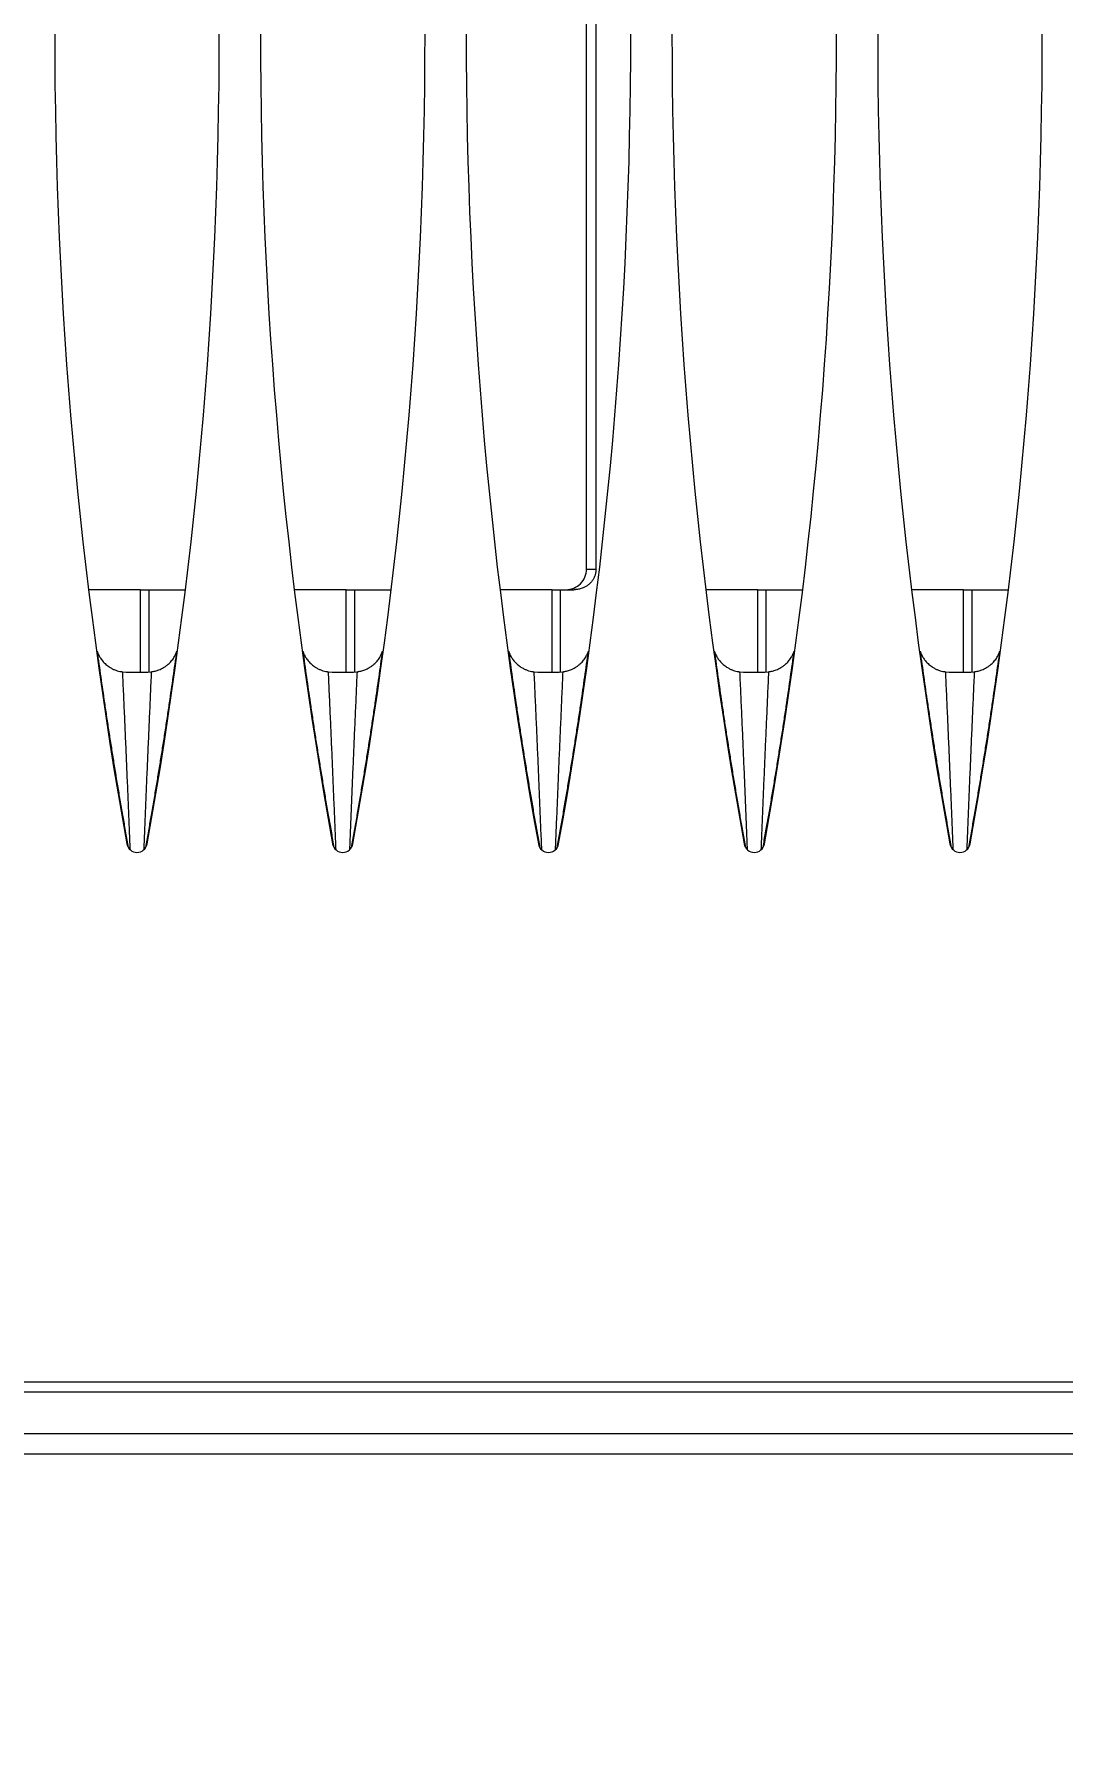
# Model space of a CAD drawing. Header units: metres. Extents: x -101133.8 to -101066.7, y -24899.3 to -24824.7.
# Drawn here: x -101102.3243 to -101102.2743, y -24845.73 to -24845.647 of the extents above; entities that cross this region are included whole.
import ezdxf

# ---------------------------------------------------------------- set-up
doc = ezdxf.new("R2010")
doc.units = ezdxf.units.M
doc.header["$LTSCALE"] = 0.2
doc.header["$PDSIZE"] = -5
doc.layers.add('CMT-COTATION DIVERS', color=1, linetype='Continuous')
doc.layers.add('CMT-CVC-MATERIEL', color=30, linetype='Continuous')
doc.styles.get("Standard").update_dxf_attribs({"font": 'arial.ttf'})
doc.dimstyles.get("Standard").update_dxf_attribs({"dimtxt": 0.18, "dimasz": 0.18, "dimexe": 0.18, "dimexo": 0.0625, "dimgap": 0.09, "dimtad": 0, "dimtih": 1, "dimtoh": 1, "dimdec": 4, "dimzin": 0, "dimdsep": 46, "dimtxsty": 'Standard', "dimcen": 0.09, "dimadec": 0, "dimazin": 0, "dimtfac": 1, "dimtdec": 4, "dimtofl": 0, "dimtmove": 0, "dimatfit": 3, "dimfxl": 1, "dimtolj": 1, "dimtzin": 0, "dimarcsym": 0})

# ---------------------------------------------------------------- blocks, each defined once
blk = doc.blocks.new('Cassette 600x600')
at = {"linetype": 'Continuous', "lineweight": 13}
for p, q in [((-20483.73, 72.805), (-20483.73, 443.205)), ((-20483.23, 443.205), (-20483.23, 72.805)), ((-20486.73, 411.505), (-20486.73, 104.505)), ((-20485.73, 411.505), (-20485.73, 104.505)), ((-20444.73, 202.832), (-20444.73, 205.361)), ((-20449.23, 204.73), (-20449.23, 204.764)), ((-20455.73, 203.702), (-20455.73, 203.736)), ((-20448.72, 203.7), (-20448.73, 203.527)), ((-20448.73, 202.832), (-20444.73, 202.832)), ((-20448.73, 202.483), (-20448.72, 202.31)), ((-20448.726, 202.421), (-20444.73, 202.421)), ((-20444.73, 202.832), (-20444.73, 202.421)), ((-20444.73, 202.421), (-20444.73, 200.649)), ((-20455.73, 202.274), (-20455.73, 202.308)), ((-20449.23, 201.246), (-20449.23, 201.28)), ((-20444.73, 192.832), (-20444.73, 195.361)), ((-20449.23, 194.73), (-20449.23, 194.764)), ((-20455.73, 193.702), (-20455.73, 193.736)), ((-20448.72, 193.7), (-20448.73, 193.527)), ((-20448.73, 192.832), (-20444.73, 192.832)), ((-20448.73, 192.483), (-20448.72, 192.31)), ((-20444.73, 192.832), (-20444.73, 192.421)), ((-20455.73, 192.274), (-20455.73, 192.308)), ((-20448.726, 192.421), (-20444.73, 192.421)), ((-20444.73, 192.421), (-20444.73, 190.649)), ((-20449.23, 191.246), (-20449.23, 191.28)), ((-20444.73, 182.832), (-20444.73, 185.361)), ((-20455.73, 183.702), (-20455.73, 183.736)), ((-20448.72, 183.7), (-20448.73, 183.527)), ((-20448.73, 182.832), (-20444.73, 182.832)), ((-20448.73, 182.483), (-20448.72, 182.31)), ((-20444.73, 182.832), (-20444.73, 182.421)), ((-20455.73, 182.274), (-20455.73, 182.308)), ((-20448.726, 182.421), (-20444.73, 182.421)), ((-20444.73, 182.421), (-20444.73, 181.768)), ((-20449.23, 181.246), (-20449.23, 181.28)), ((-20443.73, 181.155), (-20443.73, 180.695)), ((-20443.73, 181.155), (-20340.23, 181.155)), ((-20443.73, 180.695), (-20340.23, 180.695)), ((-20444.73, 172.832), (-20444.73, 175.361)), ((-20449.23, 174.73), (-20449.23, 174.764)), ((-20455.73, 173.702), (-20455.73, 173.736)), ((-20448.72, 173.7), (-20448.73, 173.527)), ((-20448.73, 172.832), (-20444.73, 172.832)), ((-20444.73, 172.832), (-20444.73, 172.421)), ((-20455.73, 172.274), (-20455.73, 172.308)), ((-20448.73, 172.483), (-20448.72, 172.31)), ((-20448.726, 172.421), (-20444.73, 172.421)), ((-20444.73, 172.421), (-20444.73, 170.649)), ((-20449.23, 171.246), (-20449.23, 171.28)), ((-20444.73, 162.832), (-20444.73, 165.361)), ((-20449.23, 164.73), (-20449.23, 164.764)), ((-20455.73, 163.702), (-20455.73, 163.736)), ((-20448.72, 163.7), (-20448.73, 163.527)), ((-20448.73, 162.832), (-20444.73, 162.832)), ((-20444.73, 162.832), (-20444.73, 162.421)), ((-20455.73, 162.274), (-20455.73, 162.308)), ((-20448.73, 162.483), (-20448.72, 162.31)), ((-20448.726, 162.421), (-20444.73, 162.421)), ((-20444.73, 162.421), (-20444.73, 160.649))]:
    blk.add_line(p, q, dxfattribs=at)
for centre, radius, start, end in [((-20417.73, -15.495), 222.5, 90, 100.18749), ((-20456.995, 203.005), 0.5, 100.18749, 259.81251), ((-20417.73, 421.505), 222.5, 259.81251, 270), ((-20417.73, -25.495), 222.5, 90, 100.18749), ((-20456.995, 193.005), 0.5, 100.18749, 259.81251), ((-20417.73, 411.505), 222.5, 259.81251, 270), ((-20417.73, -35.495), 222.5, 90, 100.18749), ((-20456.995, 183.005), 0.5, 100.18749, 259.81251), ((-20417.73, 401.505), 222.5, 259.81251, 270), ((-20417.73, -45.495), 222.5, 90, 100.18749), ((-20456.995, 173.005), 0.5, 100.18749, 259.81251), ((-20417.73, 391.505), 222.5, 259.81251, 270), ((-20417.73, -55.495), 222.5, 90, 100.18749), ((-20456.995, 163.005), 0.5, 100.18749, 259.81251), ((-20417.73, 381.505), 222.5, 259.81251, 270)]:
    blk.add_arc(centre, radius, start, end, dxfattribs=at)
blk.add_ellipse((-20443.73, 182.159), major_axis=(0, 1.004), ratio=0.996195, start_param=1.570796, end_param=3.141593, dxfattribs=at)
for points, knots in [([(-20447.719, 204.945), (-20447.929, 204.916), (-20448.138, 204.887), (-20448.347, 204.857), (-20448.556, 204.828), (-20448.764, 204.799), (-20448.975, 204.769), (-20449.185, 204.739), (-20449.396, 204.709), (-20449.602, 204.679), (-20449.808, 204.65), (-20450.008, 204.621), (-20450.229, 204.588), (-20450.451, 204.555), (-20450.694, 204.519), (-20450.931, 204.483), (-20451.168, 204.447), (-20451.399, 204.412), (-20451.632, 204.376), (-20451.865, 204.34), (-20452.099, 204.303), (-20452.333, 204.266), (-20452.567, 204.229), (-20452.8, 204.192), (-20453.034, 204.154), (-20453.267, 204.117), (-20453.5, 204.079), (-20453.734, 204.04), (-20453.968, 204.002), (-20454.204, 203.963), (-20454.434, 203.924), (-20454.664, 203.886), (-20454.888, 203.848), (-20455.133, 203.806), (-20455.378, 203.764), (-20455.644, 203.718), (-20455.833, 203.685), (-20455.977, 203.66), (-20456.077, 203.642), (-20456.188, 203.622), (-20456.3, 203.602), (-20456.424, 203.581), (-20456.544, 203.559), (-20456.664, 203.538), (-20456.782, 203.517), (-20456.9, 203.496), (-20457.018, 203.475), (-20457.136, 203.453), (-20457.255, 203.432)], [0, 0, 0, 0, 1, 1, 1, 2, 2, 2, 3, 3, 3, 4, 4, 4, 5, 5, 5, 6, 6, 6, 7, 7, 7, 8, 8, 8, 9, 9, 9, 10, 10, 10, 11, 11, 11, 12, 12, 12, 13, 13, 13, 14, 14, 14, 15, 15, 15, 16, 16, 16, 16]), ([(-20447.719, 204.945), (-20447.727, 204.942), (-20447.735, 204.939), (-20447.743, 204.936), (-20447.751, 204.934), (-20447.759, 204.931), (-20447.767, 204.928), (-20447.775, 204.925), (-20447.783, 204.921), (-20447.79, 204.918), (-20447.798, 204.916), (-20447.805, 204.913), (-20447.814, 204.909), (-20447.836, 204.9), (-20447.871, 204.884), (-20447.901, 204.869), (-20447.932, 204.854), (-20447.958, 204.84), (-20447.984, 204.824), (-20448.011, 204.808), (-20448.039, 204.791), (-20448.063, 204.775), (-20448.088, 204.759), (-20448.109, 204.744), (-20448.137, 204.722), (-20448.166, 204.7), (-20448.202, 204.67), (-20448.233, 204.642), (-20448.265, 204.614), (-20448.293, 204.586), (-20448.32, 204.557), (-20448.348, 204.528), (-20448.375, 204.497), (-20448.398, 204.468), (-20448.422, 204.439), (-20448.442, 204.412), (-20448.467, 204.375), (-20448.493, 204.338), (-20448.523, 204.29), (-20448.548, 204.244), (-20448.574, 204.197), (-20448.595, 204.153), (-20448.614, 204.109), (-20448.633, 204.064), (-20448.649, 204.02), (-20448.664, 203.971), (-20448.678, 203.922), (-20448.691, 203.868), (-20448.698, 203.833), (-20448.701, 203.82), (-20448.703, 203.81), (-20448.705, 203.799), (-20448.706, 203.789), (-20448.708, 203.777), (-20448.71, 203.766), (-20448.712, 203.755), (-20448.713, 203.744), (-20448.715, 203.733), (-20448.717, 203.722), (-20448.718, 203.711), (-20448.72, 203.7)], [0, 0, 0, 0, 1, 1, 1, 2, 2, 2, 3, 3, 3, 4, 4, 4, 5, 5, 5, 6, 6, 6, 7, 7, 7, 8, 8, 8, 9, 9, 9, 10, 10, 10, 11, 11, 11, 12, 12, 12, 13, 13, 13, 14, 14, 14, 15, 15, 15, 16, 16, 16, 17, 17, 17, 18, 18, 18, 19, 19, 19, 20, 20, 20, 20]), ([(-20457.374, 203.331), (-20457.014, 203.346), (-20456.653, 203.36), (-20456.293, 203.375), (-20455.933, 203.39), (-20455.573, 203.404), (-20455.212, 203.419), (-20454.852, 203.434), (-20454.492, 203.449), (-20454.132, 203.464), (-20453.771, 203.479), (-20453.411, 203.494), (-20453.05, 203.509), (-20452.69, 203.524), (-20452.329, 203.54), (-20451.968, 203.556), (-20451.607, 203.571), (-20451.246, 203.587), (-20450.885, 203.603), (-20450.525, 203.619), (-20450.164, 203.635), (-20449.803, 203.651), (-20449.442, 203.668), (-20449.081, 203.684), (-20448.72, 203.7)], [0, 0, 0, 0, 1, 1, 1, 2, 2, 2, 3, 3, 3, 4, 4, 4, 5, 5, 5, 6, 6, 6, 7, 7, 7, 8, 8, 8, 8]), ([(-20448.73, 203.527), (-20448.73, 203.507), (-20448.73, 203.487), (-20448.73, 203.466), (-20448.73, 203.446), (-20448.73, 203.425), (-20448.73, 203.404), (-20448.73, 203.383), (-20448.73, 203.363), (-20448.73, 203.341), (-20448.73, 203.32), (-20448.73, 203.299), (-20448.73, 203.277), (-20448.73, 203.255), (-20448.73, 203.233), (-20448.73, 203.211), (-20448.73, 203.189), (-20448.73, 203.166), (-20448.73, 203.143), (-20448.73, 203.121), (-20448.73, 203.098), (-20448.73, 203.075), (-20448.73, 203.052), (-20448.73, 203.029), (-20448.73, 203.006), (-20448.73, 202.983), (-20448.73, 202.96), (-20448.73, 202.937), (-20448.73, 202.914), (-20448.73, 202.891), (-20448.73, 202.868), (-20448.73, 202.845), (-20448.73, 202.823), (-20448.73, 202.8), (-20448.73, 202.778), (-20448.73, 202.756), (-20448.73, 202.734), (-20448.73, 202.712), (-20448.73, 202.691), (-20448.73, 202.67), (-20448.73, 202.648), (-20448.73, 202.627), (-20448.73, 202.607), (-20448.73, 202.586), (-20448.73, 202.565), (-20448.73, 202.544), (-20448.73, 202.524), (-20448.73, 202.503), (-20448.73, 202.483)], [0, 0, 0, 0, 1, 1, 1, 2, 2, 2, 3, 3, 3, 4, 4, 4, 5, 5, 5, 6, 6, 6, 7, 7, 7, 8, 8, 8, 9, 9, 9, 10, 10, 10, 11, 11, 11, 12, 12, 12, 13, 13, 13, 14, 14, 14, 15, 15, 15, 16, 16, 16, 16]), ([(-20448.72, 202.31), (-20449.081, 202.327), (-20449.442, 202.343), (-20449.803, 202.359), (-20450.164, 202.375), (-20450.525, 202.391), (-20450.885, 202.407), (-20451.246, 202.423), (-20451.607, 202.439), (-20451.968, 202.454), (-20452.329, 202.47), (-20452.69, 202.486), (-20453.05, 202.501), (-20453.411, 202.516), (-20453.771, 202.532), (-20454.132, 202.547), (-20454.492, 202.562), (-20454.852, 202.577), (-20455.212, 202.591), (-20455.573, 202.606), (-20455.933, 202.621), (-20456.293, 202.635), (-20456.653, 202.65), (-20457.014, 202.664), (-20457.374, 202.679)], [0, 0, 0, 0, 1, 1, 1, 2, 2, 2, 3, 3, 3, 4, 4, 4, 5, 5, 5, 6, 6, 6, 7, 7, 7, 8, 8, 8, 8]), ([(-20457.255, 202.578), (-20457.136, 202.557), (-20457.018, 202.536), (-20456.9, 202.515), (-20456.782, 202.493), (-20456.664, 202.473), (-20456.544, 202.451), (-20456.424, 202.43), (-20456.3, 202.408), (-20456.188, 202.388), (-20456.077, 202.368), (-20455.977, 202.351), (-20455.833, 202.325), (-20455.644, 202.292), (-20455.378, 202.246), (-20455.133, 202.204), (-20454.889, 202.163), (-20454.664, 202.125), (-20454.434, 202.086), (-20454.204, 202.048), (-20453.968, 202.008), (-20453.734, 201.97), (-20453.5, 201.931), (-20453.267, 201.894), (-20453.034, 201.856), (-20452.8, 201.818), (-20452.567, 201.781), (-20452.333, 201.744), (-20452.099, 201.707), (-20451.865, 201.67), (-20451.632, 201.634), (-20451.399, 201.598), (-20451.168, 201.563), (-20450.931, 201.527), (-20450.694, 201.491), (-20450.451, 201.455), (-20450.229, 201.422), (-20450.008, 201.39), (-20449.808, 201.361), (-20449.602, 201.331), (-20449.396, 201.301), (-20449.185, 201.271), (-20448.975, 201.241), (-20448.764, 201.212), (-20448.556, 201.182), (-20448.347, 201.153), (-20448.138, 201.124), (-20447.929, 201.094), (-20447.719, 201.065)], [0, 0, 0, 0, 1, 1, 1, 2, 2, 2, 3, 3, 3, 4, 4, 4, 5, 5, 5, 6, 6, 6, 7, 7, 7, 8, 8, 8, 9, 9, 9, 10, 10, 10, 11, 11, 11, 12, 12, 12, 13, 13, 13, 14, 14, 14, 15, 15, 15, 16, 16, 16, 16]), ([(-20448.72, 202.31), (-20448.714, 202.279), (-20448.708, 202.248), (-20448.702, 202.217), (-20448.696, 202.186), (-20448.689, 202.155), (-20448.682, 202.124), (-20448.675, 202.093), (-20448.666, 202.061), (-20448.658, 202.031), (-20448.649, 202.001), (-20448.641, 201.974), (-20448.628, 201.939), (-20448.615, 201.904), (-20448.597, 201.862), (-20448.578, 201.823), (-20448.559, 201.783), (-20448.538, 201.746), (-20448.516, 201.709), (-20448.493, 201.672), (-20448.469, 201.635), (-20448.441, 201.598), (-20448.413, 201.56), (-20448.381, 201.521), (-20448.354, 201.49), (-20448.327, 201.459), (-20448.306, 201.437), (-20448.282, 201.412), (-20448.257, 201.388), (-20448.23, 201.363), (-20448.202, 201.339), (-20448.175, 201.315), (-20448.147, 201.293), (-20448.116, 201.27), (-20448.084, 201.248), (-20448.049, 201.225), (-20448.021, 201.208), (-20447.993, 201.192), (-20447.972, 201.181), (-20447.949, 201.169), (-20447.926, 201.157), (-20447.9, 201.145), (-20447.874, 201.133), (-20447.849, 201.121), (-20447.823, 201.11), (-20447.797, 201.098), (-20447.772, 201.087), (-20447.745, 201.076), (-20447.719, 201.065)], [0, 0, 0, 0, 1, 1, 1, 2, 2, 2, 3, 3, 3, 4, 4, 4, 5, 5, 5, 6, 6, 6, 7, 7, 7, 8, 8, 8, 9, 9, 9, 10, 10, 10, 11, 11, 11, 12, 12, 12, 13, 13, 13, 14, 14, 14, 15, 15, 15, 16, 16, 16, 16]), ([(-20447.719, 194.945), (-20447.929, 194.916), (-20448.138, 194.887), (-20448.347, 194.857), (-20448.556, 194.828), (-20448.764, 194.799), (-20448.975, 194.769), (-20449.185, 194.739), (-20449.396, 194.709), (-20449.602, 194.679), (-20449.808, 194.65), (-20450.008, 194.621), (-20450.229, 194.588), (-20450.451, 194.555), (-20450.694, 194.519), (-20450.931, 194.483), (-20451.168, 194.447), (-20451.399, 194.412), (-20451.632, 194.376), (-20451.865, 194.34), (-20452.099, 194.303), (-20452.333, 194.266), (-20452.567, 194.229), (-20452.8, 194.192), (-20453.034, 194.154), (-20453.267, 194.117), (-20453.5, 194.079), (-20453.734, 194.04), (-20453.968, 194.002), (-20454.204, 193.963), (-20454.434, 193.924), (-20454.664, 193.886), (-20454.888, 193.848), (-20455.133, 193.806), (-20455.378, 193.764), (-20455.644, 193.718), (-20455.833, 193.685), (-20455.977, 193.66), (-20456.077, 193.642), (-20456.188, 193.622), (-20456.3, 193.602), (-20456.424, 193.581), (-20456.544, 193.559), (-20456.664, 193.538), (-20456.782, 193.517), (-20456.9, 193.496), (-20457.018, 193.475), (-20457.136, 193.453), (-20457.255, 193.432)], [0, 0, 0, 0, 1, 1, 1, 2, 2, 2, 3, 3, 3, 4, 4, 4, 5, 5, 5, 6, 6, 6, 7, 7, 7, 8, 8, 8, 9, 9, 9, 10, 10, 10, 11, 11, 11, 12, 12, 12, 13, 13, 13, 14, 14, 14, 15, 15, 15, 16, 16, 16, 16]), ([(-20447.719, 194.945), (-20447.727, 194.942), (-20447.735, 194.939), (-20447.743, 194.936), (-20447.751, 194.934), (-20447.759, 194.931), (-20447.767, 194.928), (-20447.775, 194.925), (-20447.783, 194.921), (-20447.79, 194.918), (-20447.798, 194.916), (-20447.805, 194.913), (-20447.814, 194.909), (-20447.836, 194.9), (-20447.871, 194.884), (-20447.901, 194.869), (-20447.932, 194.854), (-20447.958, 194.84), (-20447.984, 194.824), (-20448.011, 194.808), (-20448.039, 194.791), (-20448.063, 194.775), (-20448.088, 194.759), (-20448.109, 194.744), (-20448.137, 194.722), (-20448.166, 194.7), (-20448.202, 194.67), (-20448.233, 194.642), (-20448.265, 194.614), (-20448.293, 194.586), (-20448.32, 194.557), (-20448.348, 194.528), (-20448.375, 194.497), (-20448.398, 194.468), (-20448.422, 194.439), (-20448.442, 194.412), (-20448.467, 194.375), (-20448.493, 194.338), (-20448.523, 194.29), (-20448.548, 194.244), (-20448.574, 194.197), (-20448.595, 194.153), (-20448.614, 194.109), (-20448.633, 194.064), (-20448.649, 194.02), (-20448.664, 193.971), (-20448.678, 193.922), (-20448.691, 193.868), (-20448.698, 193.833), (-20448.701, 193.82), (-20448.703, 193.81), (-20448.705, 193.799), (-20448.706, 193.789), (-20448.708, 193.777), (-20448.71, 193.766), (-20448.712, 193.755), (-20448.713, 193.744), (-20448.715, 193.733), (-20448.717, 193.722), (-20448.718, 193.711), (-20448.72, 193.7)], [0, 0, 0, 0, 1, 1, 1, 2, 2, 2, 3, 3, 3, 4, 4, 4, 5, 5, 5, 6, 6, 6, 7, 7, 7, 8, 8, 8, 9, 9, 9, 10, 10, 10, 11, 11, 11, 12, 12, 12, 13, 13, 13, 14, 14, 14, 15, 15, 15, 16, 16, 16, 17, 17, 17, 18, 18, 18, 19, 19, 19, 20, 20, 20, 20]), ([(-20457.374, 193.331), (-20457.014, 193.346), (-20456.653, 193.36), (-20456.293, 193.375), (-20455.933, 193.39), (-20455.573, 193.404), (-20455.212, 193.419), (-20454.852, 193.434), (-20454.492, 193.449), (-20454.132, 193.464), (-20453.771, 193.479), (-20453.411, 193.494), (-20453.05, 193.509), (-20452.69, 193.524), (-20452.329, 193.54), (-20451.968, 193.556), (-20451.607, 193.571), (-20451.246, 193.587), (-20450.885, 193.603), (-20450.525, 193.619), (-20450.164, 193.635), (-20449.803, 193.651), (-20449.442, 193.668), (-20449.081, 193.684), (-20448.72, 193.7)], [0, 0, 0, 0, 1, 1, 1, 2, 2, 2, 3, 3, 3, 4, 4, 4, 5, 5, 5, 6, 6, 6, 7, 7, 7, 8, 8, 8, 8]), ([(-20448.73, 193.527), (-20448.73, 193.507), (-20448.73, 193.487), (-20448.73, 193.466), (-20448.73, 193.446), (-20448.73, 193.425), (-20448.73, 193.404), (-20448.73, 193.383), (-20448.73, 193.363), (-20448.73, 193.341), (-20448.73, 193.32), (-20448.73, 193.299), (-20448.73, 193.277), (-20448.73, 193.255), (-20448.73, 193.233), (-20448.73, 193.211), (-20448.73, 193.189), (-20448.73, 193.166), (-20448.73, 193.143), (-20448.73, 193.121), (-20448.73, 193.098), (-20448.73, 193.075), (-20448.73, 193.052), (-20448.73, 193.029), (-20448.73, 193.006), (-20448.73, 192.983), (-20448.73, 192.96), (-20448.73, 192.937), (-20448.73, 192.914), (-20448.73, 192.891), (-20448.73, 192.868), (-20448.73, 192.845), (-20448.73, 192.823), (-20448.73, 192.8), (-20448.73, 192.778), (-20448.73, 192.756), (-20448.73, 192.734), (-20448.73, 192.712), (-20448.73, 192.691), (-20448.73, 192.67), (-20448.73, 192.648), (-20448.73, 192.627), (-20448.73, 192.607), (-20448.73, 192.586), (-20448.73, 192.565), (-20448.73, 192.544), (-20448.73, 192.524), (-20448.73, 192.503), (-20448.73, 192.483)], [0, 0, 0, 0, 1, 1, 1, 2, 2, 2, 3, 3, 3, 4, 4, 4, 5, 5, 5, 6, 6, 6, 7, 7, 7, 8, 8, 8, 9, 9, 9, 10, 10, 10, 11, 11, 11, 12, 12, 12, 13, 13, 13, 14, 14, 14, 15, 15, 15, 16, 16, 16, 16]), ([(-20448.72, 192.31), (-20449.081, 192.327), (-20449.442, 192.343), (-20449.803, 192.359), (-20450.164, 192.375), (-20450.525, 192.391), (-20450.885, 192.407), (-20451.246, 192.423), (-20451.607, 192.439), (-20451.968, 192.454), (-20452.329, 192.47), (-20452.69, 192.486), (-20453.05, 192.501), (-20453.411, 192.516), (-20453.771, 192.532), (-20454.132, 192.547), (-20454.492, 192.562), (-20454.852, 192.577), (-20455.212, 192.591), (-20455.573, 192.606), (-20455.933, 192.621), (-20456.293, 192.635), (-20456.653, 192.65), (-20457.014, 192.664), (-20457.374, 192.679)], [0, 0, 0, 0, 1, 1, 1, 2, 2, 2, 3, 3, 3, 4, 4, 4, 5, 5, 5, 6, 6, 6, 7, 7, 7, 8, 8, 8, 8]), ([(-20457.255, 192.578), (-20457.136, 192.557), (-20457.018, 192.536), (-20456.9, 192.515), (-20456.782, 192.493), (-20456.664, 192.473), (-20456.544, 192.451), (-20456.424, 192.43), (-20456.3, 192.408), (-20456.188, 192.388), (-20456.077, 192.368), (-20455.977, 192.351), (-20455.833, 192.325), (-20455.644, 192.292), (-20455.378, 192.246), (-20455.133, 192.204), (-20454.889, 192.163), (-20454.664, 192.125), (-20454.434, 192.086), (-20454.204, 192.048), (-20453.968, 192.008), (-20453.734, 191.97), (-20453.5, 191.931), (-20453.267, 191.894), (-20453.034, 191.856), (-20452.8, 191.818), (-20452.567, 191.781), (-20452.333, 191.744), (-20452.099, 191.707), (-20451.865, 191.67), (-20451.632, 191.634), (-20451.399, 191.598), (-20451.168, 191.563), (-20450.931, 191.527), (-20450.694, 191.491), (-20450.451, 191.455), (-20450.229, 191.422), (-20450.008, 191.39), (-20449.808, 191.361), (-20449.602, 191.331), (-20449.396, 191.301), (-20449.185, 191.271), (-20448.975, 191.241), (-20448.764, 191.212), (-20448.556, 191.182), (-20448.347, 191.153), (-20448.138, 191.124), (-20447.929, 191.094), (-20447.719, 191.065)], [0, 0, 0, 0, 1, 1, 1, 2, 2, 2, 3, 3, 3, 4, 4, 4, 5, 5, 5, 6, 6, 6, 7, 7, 7, 8, 8, 8, 9, 9, 9, 10, 10, 10, 11, 11, 11, 12, 12, 12, 13, 13, 13, 14, 14, 14, 15, 15, 15, 16, 16, 16, 16]), ([(-20448.72, 192.31), (-20448.714, 192.279), (-20448.708, 192.248), (-20448.702, 192.217), (-20448.696, 192.186), (-20448.689, 192.155), (-20448.682, 192.124), (-20448.675, 192.093), (-20448.666, 192.061), (-20448.658, 192.031), (-20448.649, 192.001), (-20448.641, 191.974), (-20448.628, 191.939), (-20448.615, 191.904), (-20448.597, 191.862), (-20448.578, 191.823), (-20448.559, 191.783), (-20448.538, 191.746), (-20448.516, 191.709), (-20448.493, 191.672), (-20448.469, 191.635), (-20448.441, 191.598), (-20448.413, 191.56), (-20448.381, 191.521), (-20448.354, 191.49), (-20448.327, 191.459), (-20448.306, 191.437), (-20448.282, 191.412), (-20448.257, 191.388), (-20448.23, 191.363), (-20448.202, 191.339), (-20448.175, 191.315), (-20448.147, 191.293), (-20448.116, 191.27), (-20448.084, 191.248), (-20448.049, 191.225), (-20448.021, 191.208), (-20447.993, 191.192), (-20447.972, 191.181), (-20447.949, 191.169), (-20447.926, 191.157), (-20447.9, 191.145), (-20447.874, 191.133), (-20447.849, 191.121), (-20447.823, 191.11), (-20447.797, 191.098), (-20447.772, 191.087), (-20447.745, 191.076), (-20447.719, 191.065)], [0, 0, 0, 0, 1, 1, 1, 2, 2, 2, 3, 3, 3, 4, 4, 4, 5, 5, 5, 6, 6, 6, 7, 7, 7, 8, 8, 8, 9, 9, 9, 10, 10, 10, 11, 11, 11, 12, 12, 12, 13, 13, 13, 14, 14, 14, 15, 15, 15, 16, 16, 16, 16]), ([(-20447.719, 184.945), (-20447.929, 184.916), (-20448.138, 184.887), (-20448.347, 184.857), (-20448.556, 184.828), (-20448.764, 184.799), (-20448.975, 184.769), (-20449.185, 184.739), (-20449.396, 184.709), (-20449.602, 184.679), (-20449.808, 184.65), (-20450.008, 184.621), (-20450.229, 184.588), (-20450.451, 184.555), (-20450.694, 184.519), (-20450.931, 184.483), (-20451.168, 184.447), (-20451.399, 184.412), (-20451.632, 184.376), (-20451.865, 184.34), (-20452.099, 184.303), (-20452.333, 184.266), (-20452.567, 184.229), (-20452.8, 184.192), (-20453.034, 184.154), (-20453.267, 184.117), (-20453.5, 184.079), (-20453.734, 184.04), (-20453.968, 184.002), (-20454.204, 183.963), (-20454.434, 183.924), (-20454.664, 183.886), (-20454.888, 183.848), (-20455.133, 183.806), (-20455.378, 183.764), (-20455.644, 183.718), (-20455.833, 183.685), (-20455.977, 183.66), (-20456.077, 183.642), (-20456.188, 183.622), (-20456.3, 183.602), (-20456.424, 183.581), (-20456.544, 183.559), (-20456.664, 183.538), (-20456.782, 183.517), (-20456.9, 183.496), (-20457.018, 183.475), (-20457.136, 183.453), (-20457.255, 183.432)], [0, 0, 0, 0, 1, 1, 1, 2, 2, 2, 3, 3, 3, 4, 4, 4, 5, 5, 5, 6, 6, 6, 7, 7, 7, 8, 8, 8, 9, 9, 9, 10, 10, 10, 11, 11, 11, 12, 12, 12, 13, 13, 13, 14, 14, 14, 15, 15, 15, 16, 16, 16, 16]), ([(-20447.719, 184.945), (-20447.727, 184.942), (-20447.735, 184.939), (-20447.743, 184.936), (-20447.751, 184.934), (-20447.759, 184.931), (-20447.767, 184.928), (-20447.775, 184.925), (-20447.783, 184.921), (-20447.79, 184.918), (-20447.798, 184.916), (-20447.805, 184.913), (-20447.814, 184.909), (-20447.836, 184.9), (-20447.871, 184.884), (-20447.901, 184.869), (-20447.932, 184.854), (-20447.958, 184.84), (-20447.984, 184.824), (-20448.011, 184.808), (-20448.039, 184.791), (-20448.063, 184.775), (-20448.088, 184.759), (-20448.109, 184.744), (-20448.137, 184.722), (-20448.166, 184.7), (-20448.202, 184.67), (-20448.233, 184.642), (-20448.265, 184.614), (-20448.293, 184.586), (-20448.32, 184.557), (-20448.348, 184.528), (-20448.375, 184.497), (-20448.398, 184.468), (-20448.422, 184.439), (-20448.442, 184.412), (-20448.467, 184.375), (-20448.493, 184.338), (-20448.523, 184.29), (-20448.548, 184.244), (-20448.574, 184.197), (-20448.595, 184.153), (-20448.614, 184.109), (-20448.633, 184.064), (-20448.649, 184.02), (-20448.664, 183.971), (-20448.678, 183.922), (-20448.691, 183.868), (-20448.698, 183.833), (-20448.701, 183.82), (-20448.703, 183.81), (-20448.705, 183.799), (-20448.706, 183.789), (-20448.708, 183.777), (-20448.71, 183.766), (-20448.712, 183.755), (-20448.713, 183.744), (-20448.715, 183.733), (-20448.717, 183.722), (-20448.718, 183.711), (-20448.72, 183.7)], [0, 0, 0, 0, 1, 1, 1, 2, 2, 2, 3, 3, 3, 4, 4, 4, 5, 5, 5, 6, 6, 6, 7, 7, 7, 8, 8, 8, 9, 9, 9, 10, 10, 10, 11, 11, 11, 12, 12, 12, 13, 13, 13, 14, 14, 14, 15, 15, 15, 16, 16, 16, 17, 17, 17, 18, 18, 18, 19, 19, 19, 20, 20, 20, 20]), ([(-20457.374, 183.331), (-20457.014, 183.346), (-20456.653, 183.36), (-20456.293, 183.375), (-20455.933, 183.39), (-20455.573, 183.404), (-20455.212, 183.419), (-20454.852, 183.434), (-20454.492, 183.449), (-20454.132, 183.464), (-20453.771, 183.479), (-20453.411, 183.494), (-20453.05, 183.509), (-20452.69, 183.524), (-20452.329, 183.54), (-20451.968, 183.556), (-20451.607, 183.571), (-20451.246, 183.587), (-20450.885, 183.603), (-20450.525, 183.619), (-20450.164, 183.635), (-20449.803, 183.651), (-20449.442, 183.668), (-20449.081, 183.684), (-20448.72, 183.7)], [0, 0, 0, 0, 1, 1, 1, 2, 2, 2, 3, 3, 3, 4, 4, 4, 5, 5, 5, 6, 6, 6, 7, 7, 7, 8, 8, 8, 8]), ([(-20448.73, 183.527), (-20448.73, 183.507), (-20448.73, 183.487), (-20448.73, 183.466), (-20448.73, 183.446), (-20448.73, 183.425), (-20448.73, 183.404), (-20448.73, 183.383), (-20448.73, 183.363), (-20448.73, 183.341), (-20448.73, 183.32), (-20448.73, 183.299), (-20448.73, 183.277), (-20448.73, 183.255), (-20448.73, 183.233), (-20448.73, 183.211), (-20448.73, 183.189), (-20448.73, 183.166), (-20448.73, 183.143), (-20448.73, 183.121), (-20448.73, 183.098), (-20448.73, 183.075), (-20448.73, 183.052), (-20448.73, 183.029), (-20448.73, 183.006), (-20448.73, 182.983), (-20448.73, 182.96), (-20448.73, 182.937), (-20448.73, 182.914), (-20448.73, 182.891), (-20448.73, 182.868), (-20448.73, 182.845), (-20448.73, 182.823), (-20448.73, 182.8), (-20448.73, 182.778), (-20448.73, 182.756), (-20448.73, 182.734), (-20448.73, 182.712), (-20448.73, 182.691), (-20448.73, 182.67), (-20448.73, 182.648), (-20448.73, 182.627), (-20448.73, 182.607), (-20448.73, 182.586), (-20448.73, 182.565), (-20448.73, 182.544), (-20448.73, 182.524), (-20448.73, 182.503), (-20448.73, 182.483)], [0, 0, 0, 0, 1, 1, 1, 2, 2, 2, 3, 3, 3, 4, 4, 4, 5, 5, 5, 6, 6, 6, 7, 7, 7, 8, 8, 8, 9, 9, 9, 10, 10, 10, 11, 11, 11, 12, 12, 12, 13, 13, 13, 14, 14, 14, 15, 15, 15, 16, 16, 16, 16]), ([(-20448.72, 182.31), (-20449.081, 182.327), (-20449.442, 182.343), (-20449.803, 182.359), (-20450.164, 182.375), (-20450.525, 182.391), (-20450.885, 182.407), (-20451.246, 182.423), (-20451.607, 182.439), (-20451.968, 182.454), (-20452.329, 182.47), (-20452.69, 182.486), (-20453.05, 182.501), (-20453.411, 182.516), (-20453.771, 182.532), (-20454.132, 182.547), (-20454.492, 182.562), (-20454.852, 182.576), (-20455.212, 182.591), (-20455.573, 182.606), (-20455.933, 182.621), (-20456.293, 182.635), (-20456.653, 182.65), (-20457.014, 182.664), (-20457.374, 182.679)], [0, 0, 0, 0, 1, 1, 1, 2, 2, 2, 3, 3, 3, 4, 4, 4, 5, 5, 5, 6, 6, 6, 7, 7, 7, 8, 8, 8, 8]), ([(-20457.255, 182.578), (-20457.136, 182.557), (-20457.018, 182.536), (-20456.9, 182.515), (-20456.782, 182.493), (-20456.664, 182.473), (-20456.544, 182.451), (-20456.424, 182.43), (-20456.3, 182.408), (-20456.188, 182.388), (-20456.077, 182.368), (-20455.977, 182.351), (-20455.833, 182.325), (-20455.644, 182.292), (-20455.378, 182.246), (-20455.133, 182.204), (-20454.889, 182.163), (-20454.664, 182.125), (-20454.434, 182.086), (-20454.204, 182.048), (-20453.968, 182.008), (-20453.734, 181.97), (-20453.5, 181.931), (-20453.267, 181.894), (-20453.034, 181.856), (-20452.8, 181.818), (-20452.567, 181.781), (-20452.333, 181.744), (-20452.099, 181.707), (-20451.865, 181.67), (-20451.632, 181.634), (-20451.399, 181.598), (-20451.168, 181.563), (-20450.931, 181.527), (-20450.694, 181.491), (-20450.451, 181.455), (-20450.229, 181.422), (-20450.008, 181.39), (-20449.808, 181.361), (-20449.602, 181.331), (-20449.396, 181.301), (-20449.185, 181.271), (-20448.975, 181.241), (-20448.764, 181.212), (-20448.556, 181.182), (-20448.347, 181.153), (-20448.138, 181.124), (-20447.929, 181.094), (-20447.719, 181.065)], [0, 0, 0, 0, 1, 1, 1, 2, 2, 2, 3, 3, 3, 4, 4, 4, 5, 5, 5, 6, 6, 6, 7, 7, 7, 8, 8, 8, 9, 9, 9, 10, 10, 10, 11, 11, 11, 12, 12, 12, 13, 13, 13, 14, 14, 14, 15, 15, 15, 16, 16, 16, 16]), ([(-20448.72, 182.31), (-20448.714, 182.279), (-20448.708, 182.248), (-20448.702, 182.217), (-20448.696, 182.186), (-20448.689, 182.155), (-20448.682, 182.124), (-20448.675, 182.093), (-20448.666, 182.061), (-20448.658, 182.031), (-20448.649, 182.001), (-20448.641, 181.974), (-20448.628, 181.939), (-20448.615, 181.904), (-20448.597, 181.862), (-20448.578, 181.823), (-20448.559, 181.783), (-20448.538, 181.746), (-20448.516, 181.709), (-20448.493, 181.672), (-20448.469, 181.635), (-20448.441, 181.598), (-20448.413, 181.56), (-20448.381, 181.521), (-20448.354, 181.49), (-20448.327, 181.459), (-20448.306, 181.437), (-20448.282, 181.412), (-20448.257, 181.388), (-20448.23, 181.363), (-20448.202, 181.339), (-20448.175, 181.315), (-20448.147, 181.293), (-20448.116, 181.27), (-20448.084, 181.248), (-20448.049, 181.225), (-20448.021, 181.208), (-20447.993, 181.192), (-20447.972, 181.181), (-20447.949, 181.169), (-20447.926, 181.157), (-20447.9, 181.145), (-20447.874, 181.133), (-20447.849, 181.121), (-20447.823, 181.11), (-20447.797, 181.098), (-20447.772, 181.087), (-20447.745, 181.076), (-20447.719, 181.065)], [0, 0, 0, 0, 1, 1, 1, 2, 2, 2, 3, 3, 3, 4, 4, 4, 5, 5, 5, 6, 6, 6, 7, 7, 7, 8, 8, 8, 9, 9, 9, 10, 10, 10, 11, 11, 11, 12, 12, 12, 13, 13, 13, 14, 14, 14, 15, 15, 15, 16, 16, 16, 16]), ([(-20443.73, 180.695), (-20443.755, 180.698), (-20443.78, 180.7), (-20443.805, 180.703), (-20443.83, 180.705), (-20443.855, 180.708), (-20443.88, 180.712), (-20443.905, 180.715), (-20443.929, 180.719), (-20443.953, 180.724), (-20443.978, 180.729), (-20444.002, 180.735), (-20444.025, 180.742), (-20444.049, 180.749), (-20444.072, 180.757), (-20444.095, 180.767), (-20444.118, 180.776), (-20444.14, 180.786), (-20444.162, 180.797), (-20444.184, 180.808), (-20444.206, 180.82), (-20444.226, 180.833), (-20444.247, 180.846), (-20444.267, 180.859), (-20444.287, 180.873), (-20444.307, 180.887), (-20444.327, 180.902), (-20444.345, 180.918), (-20444.364, 180.933), (-20444.382, 180.949), (-20444.399, 180.966), (-20444.417, 180.982), (-20444.433, 180.999), (-20444.449, 181.016), (-20444.465, 181.033), (-20444.479, 181.05), (-20444.494, 181.069), (-20444.509, 181.088), (-20444.524, 181.108), (-20444.538, 181.129), (-20444.552, 181.149), (-20444.565, 181.169), (-20444.577, 181.19), (-20444.589, 181.211), (-20444.601, 181.233), (-20444.611, 181.252), (-20444.621, 181.272), (-20444.629, 181.289), (-20444.64, 181.315), (-20444.651, 181.342), (-20444.665, 181.378), (-20444.676, 181.411), (-20444.686, 181.444), (-20444.694, 181.475), (-20444.701, 181.505), (-20444.708, 181.535), (-20444.714, 181.565), (-20444.718, 181.597), (-20444.723, 181.629), (-20444.726, 181.663), (-20444.727, 181.685), (-20444.728, 181.693), (-20444.728, 181.699), (-20444.728, 181.706), (-20444.728, 181.713), (-20444.729, 181.72), (-20444.729, 181.727), (-20444.729, 181.734), (-20444.729, 181.741), (-20444.729, 181.747), (-20444.73, 181.754), (-20444.73, 181.761), (-20444.73, 181.768)], [0, 0, 0, 0, 1, 1, 1, 2, 2, 2, 3, 3, 3, 4, 4, 4, 5, 5, 5, 6, 6, 6, 7, 7, 7, 8, 8, 8, 9, 9, 9, 10, 10, 10, 11, 11, 11, 12, 12, 12, 13, 13, 13, 14, 14, 14, 15, 15, 15, 16, 16, 16, 17, 17, 17, 18, 18, 18, 19, 19, 19, 20, 20, 20, 21, 21, 21, 22, 22, 22, 23, 23, 23, 24, 24, 24, 24]), ([(-20447.719, 174.945), (-20447.929, 174.916), (-20448.138, 174.887), (-20448.347, 174.857), (-20448.556, 174.828), (-20448.764, 174.799), (-20448.975, 174.769), (-20449.185, 174.739), (-20449.396, 174.709), (-20449.602, 174.679), (-20449.808, 174.65), (-20450.008, 174.621), (-20450.229, 174.588), (-20450.451, 174.555), (-20450.694, 174.519), (-20450.931, 174.483), (-20451.168, 174.447), (-20451.399, 174.412), (-20451.632, 174.376), (-20451.865, 174.34), (-20452.099, 174.303), (-20452.333, 174.266), (-20452.567, 174.229), (-20452.8, 174.192), (-20453.034, 174.154), (-20453.267, 174.117), (-20453.5, 174.079), (-20453.734, 174.04), (-20453.968, 174.002), (-20454.204, 173.963), (-20454.434, 173.924), (-20454.664, 173.886), (-20454.888, 173.848), (-20455.133, 173.806), (-20455.378, 173.764), (-20455.644, 173.718), (-20455.833, 173.685), (-20455.977, 173.66), (-20456.077, 173.642), (-20456.188, 173.622), (-20456.3, 173.602), (-20456.424, 173.581), (-20456.544, 173.559), (-20456.664, 173.538), (-20456.782, 173.517), (-20456.9, 173.496), (-20457.018, 173.475), (-20457.136, 173.453), (-20457.255, 173.432)], [0, 0, 0, 0, 1, 1, 1, 2, 2, 2, 3, 3, 3, 4, 4, 4, 5, 5, 5, 6, 6, 6, 7, 7, 7, 8, 8, 8, 9, 9, 9, 10, 10, 10, 11, 11, 11, 12, 12, 12, 13, 13, 13, 14, 14, 14, 15, 15, 15, 16, 16, 16, 16]), ([(-20447.719, 174.945), (-20447.727, 174.942), (-20447.735, 174.939), (-20447.743, 174.936), (-20447.751, 174.934), (-20447.759, 174.931), (-20447.767, 174.928), (-20447.775, 174.925), (-20447.783, 174.921), (-20447.79, 174.918), (-20447.798, 174.916), (-20447.805, 174.913), (-20447.814, 174.909), (-20447.836, 174.9), (-20447.871, 174.884), (-20447.901, 174.869), (-20447.932, 174.854), (-20447.958, 174.84), (-20447.984, 174.824), (-20448.011, 174.808), (-20448.039, 174.791), (-20448.063, 174.775), (-20448.088, 174.759), (-20448.109, 174.744), (-20448.137, 174.722), (-20448.166, 174.7), (-20448.202, 174.67), (-20448.233, 174.642), (-20448.265, 174.614), (-20448.293, 174.586), (-20448.32, 174.557), (-20448.348, 174.528), (-20448.375, 174.497), (-20448.398, 174.468), (-20448.422, 174.439), (-20448.442, 174.412), (-20448.467, 174.375), (-20448.493, 174.338), (-20448.523, 174.29), (-20448.548, 174.244), (-20448.574, 174.197), (-20448.595, 174.153), (-20448.614, 174.109), (-20448.633, 174.064), (-20448.649, 174.02), (-20448.664, 173.971), (-20448.678, 173.922), (-20448.691, 173.868), (-20448.698, 173.833), (-20448.701, 173.82), (-20448.703, 173.81), (-20448.705, 173.799), (-20448.706, 173.789), (-20448.708, 173.777), (-20448.71, 173.766), (-20448.712, 173.755), (-20448.713, 173.744), (-20448.715, 173.733), (-20448.717, 173.722), (-20448.718, 173.711), (-20448.72, 173.7)], [0, 0, 0, 0, 1, 1, 1, 2, 2, 2, 3, 3, 3, 4, 4, 4, 5, 5, 5, 6, 6, 6, 7, 7, 7, 8, 8, 8, 9, 9, 9, 10, 10, 10, 11, 11, 11, 12, 12, 12, 13, 13, 13, 14, 14, 14, 15, 15, 15, 16, 16, 16, 17, 17, 17, 18, 18, 18, 19, 19, 19, 20, 20, 20, 20]), ([(-20457.374, 173.331), (-20457.014, 173.346), (-20456.653, 173.36), (-20456.293, 173.375), (-20455.933, 173.39), (-20455.573, 173.404), (-20455.212, 173.419), (-20454.852, 173.434), (-20454.492, 173.449), (-20454.132, 173.464), (-20453.771, 173.479), (-20453.411, 173.494), (-20453.05, 173.509), (-20452.69, 173.524), (-20452.329, 173.54), (-20451.968, 173.556), (-20451.607, 173.571), (-20451.246, 173.587), (-20450.885, 173.603), (-20450.525, 173.619), (-20450.164, 173.635), (-20449.803, 173.651), (-20449.442, 173.668), (-20449.081, 173.684), (-20448.72, 173.7)], [0, 0, 0, 0, 1, 1, 1, 2, 2, 2, 3, 3, 3, 4, 4, 4, 5, 5, 5, 6, 6, 6, 7, 7, 7, 8, 8, 8, 8]), ([(-20448.73, 173.527), (-20448.73, 173.507), (-20448.73, 173.487), (-20448.73, 173.466), (-20448.73, 173.446), (-20448.73, 173.425), (-20448.73, 173.404), (-20448.73, 173.383), (-20448.73, 173.363), (-20448.73, 173.341), (-20448.73, 173.32), (-20448.73, 173.299), (-20448.73, 173.277), (-20448.73, 173.255), (-20448.73, 173.233), (-20448.73, 173.211), (-20448.73, 173.189), (-20448.73, 173.166), (-20448.73, 173.143), (-20448.73, 173.121), (-20448.73, 173.098), (-20448.73, 173.075), (-20448.73, 173.052), (-20448.73, 173.029), (-20448.73, 173.006), (-20448.73, 172.983), (-20448.73, 172.96), (-20448.73, 172.937), (-20448.73, 172.914), (-20448.73, 172.891), (-20448.73, 172.868), (-20448.73, 172.845), (-20448.73, 172.823), (-20448.73, 172.8), (-20448.73, 172.778), (-20448.73, 172.756), (-20448.73, 172.734), (-20448.73, 172.712), (-20448.73, 172.691), (-20448.73, 172.67), (-20448.73, 172.648), (-20448.73, 172.627), (-20448.73, 172.607), (-20448.73, 172.586), (-20448.73, 172.565), (-20448.73, 172.544), (-20448.73, 172.524), (-20448.73, 172.503), (-20448.73, 172.483)], [0, 0, 0, 0, 1, 1, 1, 2, 2, 2, 3, 3, 3, 4, 4, 4, 5, 5, 5, 6, 6, 6, 7, 7, 7, 8, 8, 8, 9, 9, 9, 10, 10, 10, 11, 11, 11, 12, 12, 12, 13, 13, 13, 14, 14, 14, 15, 15, 15, 16, 16, 16, 16]), ([(-20448.72, 172.31), (-20449.081, 172.327), (-20449.442, 172.343), (-20449.803, 172.359), (-20450.164, 172.375), (-20450.525, 172.391), (-20450.885, 172.407), (-20451.246, 172.423), (-20451.607, 172.439), (-20451.968, 172.454), (-20452.329, 172.47), (-20452.69, 172.486), (-20453.05, 172.501), (-20453.411, 172.516), (-20453.771, 172.532), (-20454.132, 172.547), (-20454.492, 172.562), (-20454.852, 172.576), (-20455.212, 172.591), (-20455.573, 172.606), (-20455.933, 172.621), (-20456.293, 172.635), (-20456.653, 172.65), (-20457.014, 172.664), (-20457.374, 172.679)], [0, 0, 0, 0, 1, 1, 1, 2, 2, 2, 3, 3, 3, 4, 4, 4, 5, 5, 5, 6, 6, 6, 7, 7, 7, 8, 8, 8, 8]), ([(-20457.255, 172.578), (-20457.136, 172.557), (-20457.018, 172.536), (-20456.9, 172.515), (-20456.782, 172.493), (-20456.664, 172.473), (-20456.544, 172.451), (-20456.424, 172.43), (-20456.3, 172.408), (-20456.188, 172.388), (-20456.077, 172.368), (-20455.977, 172.351), (-20455.833, 172.325), (-20455.644, 172.292), (-20455.378, 172.246), (-20455.133, 172.204), (-20454.889, 172.163), (-20454.664, 172.125), (-20454.434, 172.086), (-20454.204, 172.048), (-20453.968, 172.008), (-20453.734, 171.97), (-20453.5, 171.931), (-20453.267, 171.894), (-20453.034, 171.856), (-20452.8, 171.818), (-20452.567, 171.781), (-20452.333, 171.744), (-20452.099, 171.707), (-20451.865, 171.67), (-20451.632, 171.634), (-20451.399, 171.598), (-20451.168, 171.563), (-20450.931, 171.527), (-20450.694, 171.491), (-20450.451, 171.455), (-20450.229, 171.422), (-20450.008, 171.39), (-20449.808, 171.361), (-20449.602, 171.331), (-20449.396, 171.301), (-20449.185, 171.271), (-20448.975, 171.241), (-20448.764, 171.212), (-20448.556, 171.182), (-20448.347, 171.153), (-20448.138, 171.124), (-20447.929, 171.094), (-20447.719, 171.065)], [0, 0, 0, 0, 1, 1, 1, 2, 2, 2, 3, 3, 3, 4, 4, 4, 5, 5, 5, 6, 6, 6, 7, 7, 7, 8, 8, 8, 9, 9, 9, 10, 10, 10, 11, 11, 11, 12, 12, 12, 13, 13, 13, 14, 14, 14, 15, 15, 15, 16, 16, 16, 16]), ([(-20448.72, 172.31), (-20448.714, 172.279), (-20448.708, 172.248), (-20448.702, 172.217), (-20448.696, 172.186), (-20448.689, 172.155), (-20448.682, 172.124), (-20448.675, 172.092), (-20448.666, 172.061), (-20448.658, 172.031), (-20448.649, 172.001), (-20448.641, 171.974), (-20448.628, 171.939), (-20448.615, 171.904), (-20448.597, 171.862), (-20448.578, 171.823), (-20448.559, 171.783), (-20448.538, 171.746), (-20448.516, 171.709), (-20448.493, 171.672), (-20448.469, 171.635), (-20448.441, 171.598), (-20448.413, 171.56), (-20448.381, 171.521), (-20448.354, 171.49), (-20448.327, 171.459), (-20448.306, 171.437), (-20448.282, 171.412), (-20448.257, 171.388), (-20448.23, 171.363), (-20448.202, 171.339), (-20448.175, 171.315), (-20448.147, 171.293), (-20448.116, 171.27), (-20448.084, 171.248), (-20448.049, 171.225), (-20448.021, 171.208), (-20447.993, 171.192), (-20447.972, 171.181), (-20447.949, 171.169), (-20447.926, 171.157), (-20447.9, 171.145), (-20447.874, 171.133), (-20447.849, 171.121), (-20447.823, 171.11), (-20447.797, 171.098), (-20447.772, 171.087), (-20447.745, 171.076), (-20447.719, 171.065)], [0, 0, 0, 0, 1, 1, 1, 2, 2, 2, 3, 3, 3, 4, 4, 4, 5, 5, 5, 6, 6, 6, 7, 7, 7, 8, 8, 8, 9, 9, 9, 10, 10, 10, 11, 11, 11, 12, 12, 12, 13, 13, 13, 14, 14, 14, 15, 15, 15, 16, 16, 16, 16]), ([(-20447.719, 164.945), (-20447.929, 164.916), (-20448.138, 164.887), (-20448.347, 164.857), (-20448.556, 164.828), (-20448.764, 164.799), (-20448.975, 164.769), (-20449.185, 164.739), (-20449.396, 164.709), (-20449.602, 164.679), (-20449.808, 164.65), (-20450.008, 164.621), (-20450.229, 164.588), (-20450.451, 164.555), (-20450.694, 164.519), (-20450.931, 164.483), (-20451.168, 164.447), (-20451.399, 164.412), (-20451.632, 164.376), (-20451.865, 164.34), (-20452.099, 164.303), (-20452.333, 164.266), (-20452.567, 164.229), (-20452.8, 164.192), (-20453.034, 164.154), (-20453.267, 164.117), (-20453.5, 164.079), (-20453.734, 164.04), (-20453.968, 164.002), (-20454.204, 163.963), (-20454.434, 163.924), (-20454.664, 163.886), (-20454.888, 163.848), (-20455.133, 163.806), (-20455.378, 163.764), (-20455.644, 163.718), (-20455.833, 163.685), (-20455.977, 163.66), (-20456.077, 163.642), (-20456.188, 163.622), (-20456.3, 163.602), (-20456.424, 163.581), (-20456.544, 163.559), (-20456.664, 163.538), (-20456.782, 163.517), (-20456.9, 163.496), (-20457.018, 163.475), (-20457.136, 163.453), (-20457.255, 163.432)], [0, 0, 0, 0, 1, 1, 1, 2, 2, 2, 3, 3, 3, 4, 4, 4, 5, 5, 5, 6, 6, 6, 7, 7, 7, 8, 8, 8, 9, 9, 9, 10, 10, 10, 11, 11, 11, 12, 12, 12, 13, 13, 13, 14, 14, 14, 15, 15, 15, 16, 16, 16, 16]), ([(-20447.719, 164.945), (-20447.727, 164.942), (-20447.735, 164.939), (-20447.743, 164.936), (-20447.751, 164.934), (-20447.759, 164.931), (-20447.767, 164.928), (-20447.775, 164.925), (-20447.783, 164.921), (-20447.79, 164.918), (-20447.798, 164.916), (-20447.805, 164.913), (-20447.814, 164.909), (-20447.836, 164.9), (-20447.871, 164.884), (-20447.901, 164.869), (-20447.932, 164.854), (-20447.958, 164.84), (-20447.984, 164.824), (-20448.011, 164.808), (-20448.039, 164.791), (-20448.063, 164.775), (-20448.088, 164.759), (-20448.109, 164.744), (-20448.137, 164.722), (-20448.166, 164.7), (-20448.202, 164.67), (-20448.233, 164.642), (-20448.265, 164.614), (-20448.293, 164.586), (-20448.32, 164.557), (-20448.348, 164.528), (-20448.375, 164.497), (-20448.398, 164.468), (-20448.422, 164.439), (-20448.442, 164.412), (-20448.467, 164.375), (-20448.493, 164.338), (-20448.523, 164.29), (-20448.548, 164.244), (-20448.574, 164.197), (-20448.595, 164.153), (-20448.614, 164.109), (-20448.633, 164.064), (-20448.649, 164.02), (-20448.664, 163.971), (-20448.678, 163.922), (-20448.691, 163.868), (-20448.698, 163.833), (-20448.701, 163.82), (-20448.703, 163.81), (-20448.705, 163.799), (-20448.706, 163.789), (-20448.708, 163.777), (-20448.71, 163.766), (-20448.712, 163.755), (-20448.713, 163.744), (-20448.715, 163.733), (-20448.717, 163.722), (-20448.718, 163.711), (-20448.72, 163.7)], [0, 0, 0, 0, 1, 1, 1, 2, 2, 2, 3, 3, 3, 4, 4, 4, 5, 5, 5, 6, 6, 6, 7, 7, 7, 8, 8, 8, 9, 9, 9, 10, 10, 10, 11, 11, 11, 12, 12, 12, 13, 13, 13, 14, 14, 14, 15, 15, 15, 16, 16, 16, 17, 17, 17, 18, 18, 18, 19, 19, 19, 20, 20, 20, 20]), ([(-20457.374, 163.331), (-20457.014, 163.346), (-20456.653, 163.36), (-20456.293, 163.375), (-20455.933, 163.39), (-20455.573, 163.404), (-20455.212, 163.419), (-20454.852, 163.434), (-20454.492, 163.449), (-20454.132, 163.464), (-20453.771, 163.479), (-20453.411, 163.494), (-20453.05, 163.509), (-20452.69, 163.524), (-20452.329, 163.54), (-20451.968, 163.556), (-20451.607, 163.571), (-20451.246, 163.587), (-20450.885, 163.603), (-20450.525, 163.619), (-20450.164, 163.635), (-20449.803, 163.651), (-20449.442, 163.668), (-20449.081, 163.684), (-20448.72, 163.7)], [0, 0, 0, 0, 1, 1, 1, 2, 2, 2, 3, 3, 3, 4, 4, 4, 5, 5, 5, 6, 6, 6, 7, 7, 7, 8, 8, 8, 8]), ([(-20448.73, 163.527), (-20448.73, 163.507), (-20448.73, 163.487), (-20448.73, 163.466), (-20448.73, 163.446), (-20448.73, 163.425), (-20448.73, 163.404), (-20448.73, 163.383), (-20448.73, 163.363), (-20448.73, 163.341), (-20448.73, 163.32), (-20448.73, 163.299), (-20448.73, 163.277), (-20448.73, 163.255), (-20448.73, 163.233), (-20448.73, 163.211), (-20448.73, 163.189), (-20448.73, 163.166), (-20448.73, 163.143), (-20448.73, 163.121), (-20448.73, 163.098), (-20448.73, 163.075), (-20448.73, 163.052), (-20448.73, 163.029), (-20448.73, 163.006), (-20448.73, 162.983), (-20448.73, 162.96), (-20448.73, 162.937), (-20448.73, 162.914), (-20448.73, 162.891), (-20448.73, 162.868), (-20448.73, 162.845), (-20448.73, 162.823), (-20448.73, 162.8), (-20448.73, 162.778), (-20448.73, 162.756), (-20448.73, 162.734), (-20448.73, 162.712), (-20448.73, 162.691), (-20448.73, 162.67), (-20448.73, 162.648), (-20448.73, 162.627), (-20448.73, 162.607), (-20448.73, 162.586), (-20448.73, 162.565), (-20448.73, 162.544), (-20448.73, 162.524), (-20448.73, 162.503), (-20448.73, 162.483)], [0, 0, 0, 0, 1, 1, 1, 2, 2, 2, 3, 3, 3, 4, 4, 4, 5, 5, 5, 6, 6, 6, 7, 7, 7, 8, 8, 8, 9, 9, 9, 10, 10, 10, 11, 11, 11, 12, 12, 12, 13, 13, 13, 14, 14, 14, 15, 15, 15, 16, 16, 16, 16]), ([(-20448.72, 162.31), (-20449.081, 162.327), (-20449.442, 162.343), (-20449.803, 162.359), (-20450.164, 162.375), (-20450.525, 162.391), (-20450.885, 162.407), (-20451.246, 162.423), (-20451.607, 162.439), (-20451.968, 162.454), (-20452.329, 162.47), (-20452.69, 162.486), (-20453.05, 162.501), (-20453.411, 162.516), (-20453.771, 162.532), (-20454.132, 162.547), (-20454.492, 162.562), (-20454.852, 162.577), (-20455.212, 162.591), (-20455.573, 162.606), (-20455.933, 162.621), (-20456.293, 162.635), (-20456.653, 162.65), (-20457.014, 162.664), (-20457.374, 162.679)], [0, 0, 0, 0, 1, 1, 1, 2, 2, 2, 3, 3, 3, 4, 4, 4, 5, 5, 5, 6, 6, 6, 7, 7, 7, 8, 8, 8, 8]), ([(-20457.255, 162.578), (-20457.136, 162.557), (-20457.018, 162.536), (-20456.9, 162.515), (-20456.782, 162.493), (-20456.664, 162.473), (-20456.544, 162.451), (-20456.424, 162.43), (-20456.3, 162.408), (-20456.188, 162.388), (-20456.077, 162.368), (-20455.977, 162.351), (-20455.833, 162.325), (-20455.644, 162.292), (-20455.378, 162.246), (-20455.133, 162.204), (-20454.889, 162.163), (-20454.664, 162.125), (-20454.434, 162.086), (-20454.204, 162.048), (-20453.968, 162.008), (-20453.734, 161.97), (-20453.5, 161.931), (-20453.267, 161.894), (-20453.034, 161.856), (-20452.8, 161.818), (-20452.567, 161.781), (-20452.333, 161.744), (-20452.099, 161.707), (-20451.865, 161.67), (-20451.632, 161.634), (-20451.399, 161.598), (-20451.168, 161.563), (-20450.931, 161.527), (-20450.694, 161.491), (-20450.451, 161.455), (-20450.229, 161.422), (-20450.008, 161.39), (-20449.808, 161.361), (-20449.602, 161.331), (-20449.396, 161.301), (-20449.185, 161.271), (-20448.975, 161.241), (-20448.764, 161.212), (-20448.556, 161.182), (-20448.347, 161.153), (-20448.138, 161.124), (-20447.929, 161.094), (-20447.719, 161.065)], [0, 0, 0, 0, 1, 1, 1, 2, 2, 2, 3, 3, 3, 4, 4, 4, 5, 5, 5, 6, 6, 6, 7, 7, 7, 8, 8, 8, 9, 9, 9, 10, 10, 10, 11, 11, 11, 12, 12, 12, 13, 13, 13, 14, 14, 14, 15, 15, 15, 16, 16, 16, 16]), ([(-20448.72, 162.31), (-20448.714, 162.279), (-20448.708, 162.248), (-20448.702, 162.217), (-20448.696, 162.186), (-20448.689, 162.155), (-20448.682, 162.124), (-20448.675, 162.093), (-20448.666, 162.061), (-20448.658, 162.031), (-20448.649, 162.001), (-20448.641, 161.974), (-20448.628, 161.939), (-20448.615, 161.904), (-20448.597, 161.862), (-20448.578, 161.823), (-20448.559, 161.783), (-20448.538, 161.746), (-20448.516, 161.709), (-20448.493, 161.672), (-20448.469, 161.635), (-20448.441, 161.598), (-20448.413, 161.56), (-20448.381, 161.521), (-20448.354, 161.49), (-20448.327, 161.459), (-20448.306, 161.437), (-20448.282, 161.412), (-20448.257, 161.388), (-20448.23, 161.363), (-20448.202, 161.339), (-20448.175, 161.315), (-20448.147, 161.293), (-20448.116, 161.27), (-20448.084, 161.248), (-20448.049, 161.225), (-20448.021, 161.208), (-20447.993, 161.192), (-20447.972, 161.181), (-20447.949, 161.169), (-20447.926, 161.157), (-20447.9, 161.145), (-20447.874, 161.133), (-20447.849, 161.121), (-20447.823, 161.11), (-20447.797, 161.098), (-20447.772, 161.087), (-20447.745, 161.076), (-20447.719, 161.065)], [0, 0, 0, 0, 1, 1, 1, 2, 2, 2, 3, 3, 3, 4, 4, 4, 5, 5, 5, 6, 6, 6, 7, 7, 7, 8, 8, 8, 9, 9, 9, 10, 10, 10, 11, 11, 11, 12, 12, 12, 13, 13, 13, 14, 14, 14, 15, 15, 15, 16, 16, 16, 16])]:
    blk.add_open_spline(points, degree=3, knots=knots, dxfattribs=at)
blk = doc.blocks.new('COT-45')
at = {"color": 0}
for p, q in [((0, -1), (0, 1)), ((-1, 0), (1, 0))]:
    blk.add_line(p, q, dxfattribs=at)
at = {"color": 0, "const_width": 0.4}
blk.add_lwpolyline([(-0.4419, -0.4419), (0.4419, 0.4419)], dxfattribs=at)
blk = doc.blocks.new('*D136')
at = {"layer": 'CMT-COTATION DIVERS', "color": 0, "lineweight": -2}
for p, q in [((-101104.569131, -24845.361654), (-101101.332678, -24845.361654)), ((-101101.382678, -24847.966186), (-101101.382678, -24845.386654)), ((-101101.830468, -24847.991186), (-101101.332678, -24847.991186))]:
    blk.add_line(p, q, dxfattribs=at)
at = {"layer": 'Defpoints', "color": 0, "lineweight": 15}
for p in [(-101104.599131, -24845.361654), (-101101.382678, -24845.361654), (-101101.860468, -24847.991186)]:
    blk.add_point(p, dxfattribs=at)
at = {"layer": 'CMT-COTATION DIVERS', "color": 0, "lineweight": -2, "xscale": 0.025, "yscale": 0.025, "zscale": 0.025}
for p, rotation in [((-101101.382678, -24845.361654), 90), ((-101101.382678, -24847.991186), 270)]:
    blk.add_blockref('COT-45', p, dxfattribs=dict(at, rotation=rotation))
at = {"layer": 'CMT-COTATION DIVERS', "color": 0, "lineweight": 15, "insert": (-101101.458496, -24846.67642), "char_height": 0.075, "attachment_point": 5, "rotation": 90}
blk.add_mtext('\\A1;263', dxfattribs=at)

msp = doc.modelspace()

# ---------------------------------------------------------------- block references
at = {"layer": 'CMT-CVC-MATERIEL', "xscale": 0.001, "yscale": 0.001, "zscale": 0.001, "rotation": 90}
msp.add_blockref('Cassette 600x600', (-101102.116291, -24825.229281), dxfattribs=at)

# ---------------------------------------------------------------- dimensions: what is measured, and where the dimension line sits
at = {"layer": 'CMT-COTATION DIVERS', "lineweight": 15}
dim = msp.add_linear_dim(base=(-101101.382678, -24845.361654), p1=(-101101.860468, -24847.991186), p2=(-101104.599131, -24845.361654), angle=90, dimstyle='Standard', override={"dimscale": 0.05, "dimtxt": 1.5, "dimasz": 0.5, "dimexe": 1, "dimexo": 0.6, "dimgap": 0.75, "dimtad": 1, "dimtih": 0, "dimtoh": 0, "dimdec": 0, "dimlfac": 100, "dimblk": 'COT-45', "dimcen": 0, "dimadec": 2, "dimazin": 2, "dimtdec": 2, "dimtix": 1, "dimtmove": 1, "dimfrac": 1}, dxfattribs=at)
dim.commit()
dim.dimension.update_dxf_attribs({"geometry": '*D136', "text_midpoint": (-101101.458496, -24846.67642)})

doc.saveas('drawing.dxf')
